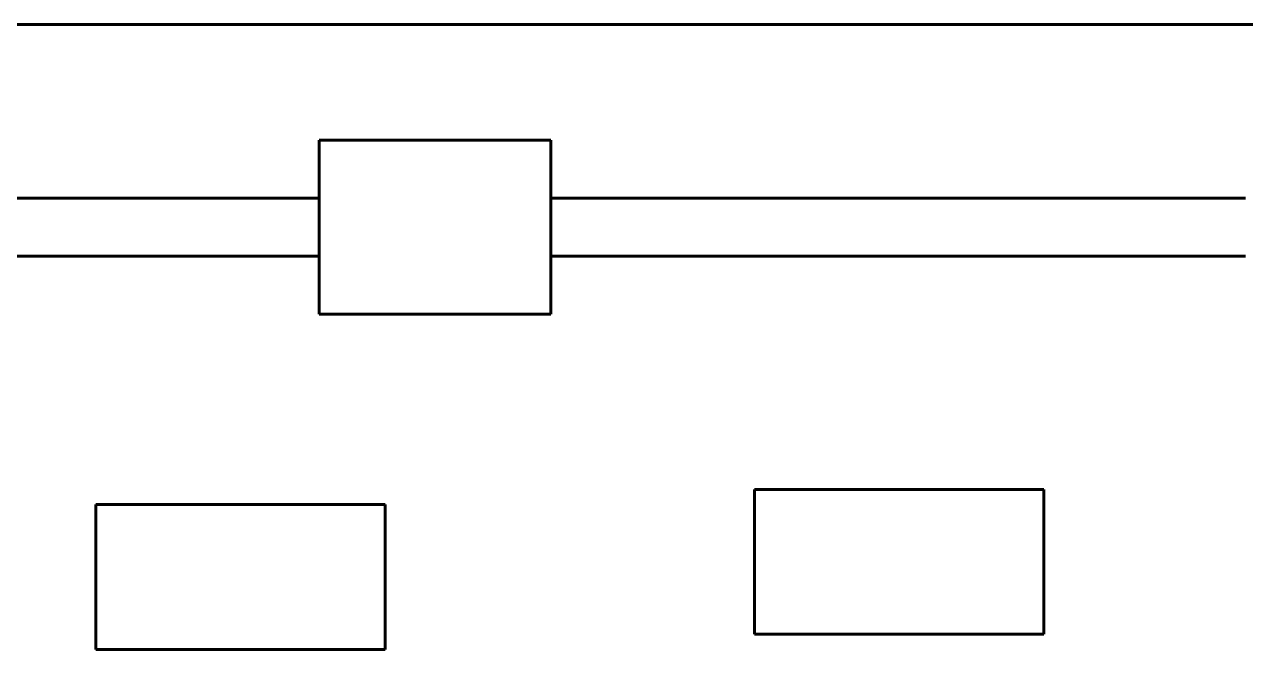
# Model space of a CAD drawing. Extents: x 0 to 297, y 0 to 292.
# Drawn here: x 133.79 to 144.34, y 104.89 to 110.29 of the extents above; entities that cross this region are included whole.
import ezdxf

# ---------------------------------------------------------------- set-up
doc = ezdxf.new("R2010")
doc.units = 0
doc.header["$MEASUREMENT"] = 0
doc.linetypes.add('K5LT_BASIC', pattern=[0])
doc.layers.add('Системный слой', color=7, linetype='Continuous')

# ---------------------------------------------------------------- blocks, each defined once
blk = doc.blocks.new('*U')
at = {"layer": 'Системный слой', "linetype": 'K5LT_BASIC', "lineweight": 60}
for p, q in [((138.338, 109.286), (136.338, 109.286)), ((136.338, 109.286), (136.338, 107.786)), ((138.338, 107.786), (138.338, 109.286)), ((136.338, 107.786), (138.338, 107.786)), ((142.596, 106.274), (140.096, 106.274)), ((140.096, 106.274), (140.096, 105.024)), ((142.596, 105.024), (142.596, 106.274)), ((136.907, 106.142), (134.407, 106.142)), ((134.407, 106.142), (134.407, 104.892)), ((136.907, 104.892), (136.907, 106.142)), ((140.096, 105.024), (142.596, 105.024)), ((134.407, 104.892), (136.907, 104.892))]:
    blk.add_line(p, q, dxfattribs=at)

msp = doc.modelspace()

# ---------------------------------------------------------------- linework, layer by layer
at = {"layer": 'Системный слой', "linetype": 'K5LT_BASIC', "lineweight": 60}
for p, q in [((136.338, 110.286), (90.838, 110.286)), ((218.338, 110.286), (136.338, 110.286)), ((136.338, 109.286), (136.338, 107.786)), ((138.338, 109.286), (136.338, 109.286)), ((136.338, 107.786), (136.338, 109.286)), ((136.338, 109.286), (136.338, 107.786)), ((136.338, 109.286), (138.338, 109.286)), ((138.338, 109.286), (138.338, 107.786)), ((138.338, 109.286), (138.338, 107.786)), ((138.338, 109.286), (138.338, 107.786)), ((136.337, 108.786), (130.338, 108.786)), ((144.337, 108.786), (138.338, 108.786)), ((136.338, 108.286), (130.338, 108.286)), ((144.338, 108.286), (138.338, 108.286)), ((136.338, 107.786), (138.338, 107.786)), ((136.338, 107.786), (138.338, 107.786)), ((138.338, 107.786), (136.338, 107.786)), ((136.338, 107.786), (138.338, 107.786)), ((138.338, 107.786), (136.338, 107.786)), ((137.588, 107.786), (136.838, 107.786)), ((137.588, 107.786), (136.838, 107.786)), ((137.838, 107.786), (138.338, 107.786))]:
    msp.add_line(p, q, dxfattribs=at)

# ---------------------------------------------------------------- block references
at = {"layer": 'Системный слой'}
msp.add_blockref('*U', (0, 0), dxfattribs=at)
msp.add_blockref('*U', (0, 0), dxfattribs=at)
msp.add_blockref('*U', (0, 0), dxfattribs=at)
msp.add_blockref('*U', (0, 0), dxfattribs=at)
msp.add_blockref('*U', (0, 0), dxfattribs=at)
msp.add_blockref('*U', (0, 0), dxfattribs=at)
msp.add_blockref('*U', (0, 0), dxfattribs=at)
msp.add_blockref('*U', (0, 0), dxfattribs=at)
msp.add_blockref('*U', (0, 0), dxfattribs=at)
msp.add_blockref('*U', (0, 0), dxfattribs=at)
msp.add_blockref('*U', (0, 0), dxfattribs=at)
msp.add_blockref('*U', (0, 0), dxfattribs=at)
msp.add_blockref('*U', (0, 0), dxfattribs=at)
msp.add_blockref('*U', (0, 0), dxfattribs=at)
msp.add_blockref('*U', (0, 0), dxfattribs=at)
msp.add_blockref('*U', (0, 0), dxfattribs=at)
msp.add_blockref('*U', (0, 0), dxfattribs=at)
msp.add_blockref('*U', (0, 0), dxfattribs=at)
msp.add_blockref('*U', (0, 0), dxfattribs=at)
msp.add_blockref('*U', (0, 0), dxfattribs=at)
msp.add_blockref('*U', (0, 0), dxfattribs=at)
msp.add_blockref('*U', (0, 0), dxfattribs=at)
msp.add_blockref('*U', (0, 0), dxfattribs=at)
msp.add_blockref('*U', (0, 0), dxfattribs=at)
msp.add_blockref('*U', (0, 0), dxfattribs=at)
msp.add_blockref('*U', (0, 0), dxfattribs=at)
msp.add_blockref('*U', (0, 0), dxfattribs=at)
msp.add_blockref('*U', (0, 0), dxfattribs=at)
msp.add_blockref('*U', (0, 0), dxfattribs=at)
msp.add_blockref('*U', (0, 0), dxfattribs=at)
msp.add_blockref('*U', (0, 0), dxfattribs=at)
msp.add_blockref('*U', (0, 0), dxfattribs=at)
msp.add_blockref('*U', (0, 0), dxfattribs=at)
msp.add_blockref('*U', (0, 0), dxfattribs=at)
msp.add_blockref('*U', (0, 0), dxfattribs=at)
msp.add_blockref('*U', (0, 0), dxfattribs=at)
msp.add_blockref('*U', (0, 0), dxfattribs=at)
msp.add_blockref('*U', (0, 0), dxfattribs=at)
msp.add_blockref('*U', (0, 0), dxfattribs=at)
msp.add_blockref('*U', (0, 0), dxfattribs=at)
msp.add_blockref('*U', (0, 0), dxfattribs=at)
msp.add_blockref('*U', (0, 0), dxfattribs=at)
msp.add_blockref('*U', (0, 0), dxfattribs=at)
msp.add_blockref('*U', (0, 0), dxfattribs=at)
msp.add_blockref('*U', (0, 0), dxfattribs=at)
msp.add_blockref('*U', (0, 0), dxfattribs=at)
msp.add_blockref('*U', (0, 0), dxfattribs=at)
msp.add_blockref('*U', (0, 0), dxfattribs=at)
msp.add_blockref('*U', (0, 0), dxfattribs=at)
msp.add_blockref('*U', (0, 0), dxfattribs=at)
msp.add_blockref('*U', (0, 0), dxfattribs=at)
msp.add_blockref('*U', (0, 0), dxfattribs=at)
msp.add_blockref('*U', (0, 0), dxfattribs=at)
msp.add_blockref('*U', (0, 0), dxfattribs=at)
msp.add_blockref('*U', (0, 0), dxfattribs=at)
msp.add_blockref('*U', (0, 0), dxfattribs=at)
msp.add_blockref('*U', (0, 0), dxfattribs=at)
msp.add_blockref('*U', (0, 0), dxfattribs=at)
msp.add_blockref('*U', (0, 0), dxfattribs=at)
msp.add_blockref('*U', (0, 0), dxfattribs=at)
msp.add_blockref('*U', (0, 0), dxfattribs=at)
msp.add_blockref('*U', (0, 0), dxfattribs=at)
msp.add_blockref('*U', (0, 0), dxfattribs=at)
msp.add_blockref('*U', (0, 0), dxfattribs=at)
msp.add_blockref('*U', (0, 0), dxfattribs=at)
msp.add_blockref('*U', (0, 0), dxfattribs=at)
msp.add_blockref('*U', (0, 0), dxfattribs=at)
msp.add_blockref('*U', (0, 0), dxfattribs=at)
msp.add_blockref('*U', (0, 0), dxfattribs=at)
msp.add_blockref('*U', (0, 0), dxfattribs=at)
msp.add_blockref('*U', (0, 0), dxfattribs=at)
msp.add_blockref('*U', (0, 0), dxfattribs=at)
msp.add_blockref('*U', (0, 0), dxfattribs=at)
msp.add_blockref('*U', (0, 0), dxfattribs=at)
msp.add_blockref('*U', (0, 0), dxfattribs=at)
msp.add_blockref('*U', (0, 0), dxfattribs=at)
msp.add_blockref('*U', (0, 0), dxfattribs=at)
msp.add_blockref('*U', (0, 0), dxfattribs=at)
msp.add_blockref('*U', (0, 0), dxfattribs=at)
msp.add_blockref('*U', (0, 0), dxfattribs=at)
msp.add_blockref('*U', (0, 0), dxfattribs=at)
msp.add_blockref('*U', (0, 0), dxfattribs=at)
msp.add_blockref('*U', (0, 0), dxfattribs=at)
msp.add_blockref('*U', (0, 0), dxfattribs=at)
msp.add_blockref('*U', (0, 0), dxfattribs=at)
msp.add_blockref('*U', (0, 0), dxfattribs=at)
msp.add_blockref('*U', (0, 0), dxfattribs=at)
msp.add_blockref('*U', (0, 0), dxfattribs=at)
msp.add_blockref('*U', (0, 0), dxfattribs=at)
msp.add_blockref('*U', (0, 0), dxfattribs=at)
msp.add_blockref('*U', (0, 0), dxfattribs=at)
msp.add_blockref('*U', (0, 0), dxfattribs=at)
msp.add_blockref('*U', (0, 0), dxfattribs=at)
msp.add_blockref('*U', (0, 0), dxfattribs=at)
msp.add_blockref('*U', (0, 0), dxfattribs=at)
msp.add_blockref('*U', (0, 0), dxfattribs=at)
msp.add_blockref('*U', (0, 0), dxfattribs=at)
msp.add_blockref('*U', (0, 0), dxfattribs=at)
msp.add_blockref('*U', (0, 0), dxfattribs=at)
msp.add_blockref('*U', (0, 0), dxfattribs=at)
msp.add_blockref('*U', (0, 0), dxfattribs=at)
msp.add_blockref('*U', (0, 0), dxfattribs=at)
msp.add_blockref('*U', (0, 0), dxfattribs=at)
msp.add_blockref('*U', (0, 0), dxfattribs=at)
msp.add_blockref('*U', (0, 0), dxfattribs=at)
msp.add_blockref('*U', (0, 0), dxfattribs=at)
msp.add_blockref('*U', (0, 0), dxfattribs=at)
msp.add_blockref('*U', (0, 0), dxfattribs=at)
msp.add_blockref('*U', (0, 0), dxfattribs=at)
msp.add_blockref('*U', (0, 0), dxfattribs=at)
msp.add_blockref('*U', (0, 0), dxfattribs=at)
msp.add_blockref('*U', (0, 0), dxfattribs=at)
msp.add_blockref('*U', (0, 0), dxfattribs=at)
msp.add_blockref('*U', (0, 0), dxfattribs=at)
msp.add_blockref('*U', (0, 0), dxfattribs=at)
msp.add_blockref('*U', (0, 0), dxfattribs=at)
msp.add_blockref('*U', (0, 0), dxfattribs=at)
msp.add_blockref('*U', (0, 0), dxfattribs=at)
msp.add_blockref('*U', (0, 0), dxfattribs=at)
msp.add_blockref('*U', (0, 0), dxfattribs=at)
msp.add_blockref('*U', (0, 0), dxfattribs=at)
msp.add_blockref('*U', (0, 0), dxfattribs=at)
msp.add_blockref('*U', (0, 0), dxfattribs=at)
msp.add_blockref('*U', (0, 0), dxfattribs=at)
msp.add_blockref('*U', (0, 0), dxfattribs=at)
msp.add_blockref('*U', (0, 0), dxfattribs=at)
msp.add_blockref('*U', (0, 0), dxfattribs=at)
msp.add_blockref('*U', (0, 0), dxfattribs=at)
msp.add_blockref('*U', (0, 0), dxfattribs=at)
msp.add_blockref('*U', (0, 0), dxfattribs=at)
msp.add_blockref('*U', (0, 0), dxfattribs=at)
msp.add_blockref('*U', (0, 0), dxfattribs=at)
msp.add_blockref('*U', (0, 0), dxfattribs=at)
msp.add_blockref('*U', (0, 0), dxfattribs=at)
msp.add_blockref('*U', (0, 0), dxfattribs=at)
msp.add_blockref('*U', (0, 0), dxfattribs=at)
msp.add_blockref('*U', (0, 0), dxfattribs=at)
msp.add_blockref('*U', (0, 0), dxfattribs=at)
msp.add_blockref('*U', (0, 0), dxfattribs=at)
msp.add_blockref('*U', (0, 0), dxfattribs=at)
msp.add_blockref('*U', (0, 0), dxfattribs=at)
msp.add_blockref('*U', (0, 0), dxfattribs=at)
msp.add_blockref('*U', (0, 0), dxfattribs=at)
msp.add_blockref('*U', (0, 0), dxfattribs=at)
msp.add_blockref('*U', (0, 0), dxfattribs=at)
msp.add_blockref('*U', (0, 0), dxfattribs=at)
msp.add_blockref('*U', (0, 0), dxfattribs=at)
msp.add_blockref('*U', (0, 0), dxfattribs=at)
msp.add_blockref('*U', (0, 0), dxfattribs=at)
msp.add_blockref('*U', (0, 0), dxfattribs=at)
msp.add_blockref('*U', (0, 0), dxfattribs=at)
msp.add_blockref('*U', (0, 0), dxfattribs=at)
msp.add_blockref('*U', (0, 0), dxfattribs=at)
msp.add_blockref('*U', (0, 0), dxfattribs=at)
msp.add_blockref('*U', (0, 0), dxfattribs=at)
msp.add_blockref('*U', (0, 0), dxfattribs=at)
msp.add_blockref('*U', (0, 0), dxfattribs=at)
msp.add_blockref('*U', (0, 0), dxfattribs=at)
msp.add_blockref('*U', (0, 0), dxfattribs=at)
msp.add_blockref('*U', (0, 0), dxfattribs=at)
msp.add_blockref('*U', (0, 0), dxfattribs=at)
msp.add_blockref('*U', (0, 0), dxfattribs=at)
msp.add_blockref('*U', (0, 0), dxfattribs=at)
msp.add_blockref('*U', (0, 0), dxfattribs=at)
msp.add_blockref('*U', (0, 0), dxfattribs=at)
msp.add_blockref('*U', (0, 0), dxfattribs=at)
msp.add_blockref('*U', (0, 0), dxfattribs=at)
msp.add_blockref('*U', (0, 0), dxfattribs=at)
msp.add_blockref('*U', (0, 0), dxfattribs=at)
msp.add_blockref('*U', (0, 0), dxfattribs=at)
msp.add_blockref('*U', (0, 0), dxfattribs=at)
msp.add_blockref('*U', (0, 0), dxfattribs=at)
msp.add_blockref('*U', (0, 0), dxfattribs=at)
msp.add_blockref('*U', (0, 0), dxfattribs=at)
msp.add_blockref('*U', (0, 0), dxfattribs=at)
msp.add_blockref('*U', (0, 0), dxfattribs=at)
msp.add_blockref('*U', (0, 0), dxfattribs=at)
msp.add_blockref('*U', (0, 0), dxfattribs=at)
msp.add_blockref('*U', (0, 0), dxfattribs=at)
msp.add_blockref('*U', (0, 0), dxfattribs=at)
msp.add_blockref('*U', (0, 0), dxfattribs=at)
msp.add_blockref('*U', (0, 0), dxfattribs=at)
msp.add_blockref('*U', (0, 0), dxfattribs=at)
msp.add_blockref('*U', (0, 0), dxfattribs=at)
msp.add_blockref('*U', (0, 0), dxfattribs=at)
msp.add_blockref('*U', (0, 0), dxfattribs=at)
msp.add_blockref('*U', (0, 0), dxfattribs=at)
msp.add_blockref('*U', (0, 0), dxfattribs=at)
msp.add_blockref('*U', (0, 0), dxfattribs=at)
msp.add_blockref('*U', (0, 0), dxfattribs=at)
msp.add_blockref('*U', (0, 0), dxfattribs=at)
msp.add_blockref('*U', (0, 0), dxfattribs=at)
msp.add_blockref('*U', (0, 0), dxfattribs=at)
msp.add_blockref('*U', (0, 0), dxfattribs=at)
msp.add_blockref('*U', (0, 0), dxfattribs=at)
msp.add_blockref('*U', (0, 0), dxfattribs=at)
msp.add_blockref('*U', (0, 0), dxfattribs=at)
msp.add_blockref('*U', (0, 0), dxfattribs=at)
msp.add_blockref('*U', (0, 0), dxfattribs=at)
msp.add_blockref('*U', (0, 0), dxfattribs=at)
msp.add_blockref('*U', (0, 0), dxfattribs=at)
msp.add_blockref('*U', (0, 0), dxfattribs=at)
msp.add_blockref('*U', (0, 0), dxfattribs=at)
msp.add_blockref('*U', (0, 0), dxfattribs=at)
msp.add_blockref('*U', (0, 0), dxfattribs=at)
msp.add_blockref('*U', (0, 0), dxfattribs=at)
msp.add_blockref('*U', (0, 0), dxfattribs=at)
msp.add_blockref('*U', (0, 0), dxfattribs=at)
msp.add_blockref('*U', (0, 0), dxfattribs=at)
msp.add_blockref('*U', (0, 0), dxfattribs=at)
msp.add_blockref('*U', (0, 0), dxfattribs=at)
msp.add_blockref('*U', (0, 0), dxfattribs=at)
msp.add_blockref('*U', (0, 0), dxfattribs=at)
msp.add_blockref('*U', (0, 0), dxfattribs=at)
msp.add_blockref('*U', (0, 0), dxfattribs=at)
msp.add_blockref('*U', (0, 0), dxfattribs=at)
msp.add_blockref('*U', (0, 0), dxfattribs=at)
msp.add_blockref('*U', (0, 0), dxfattribs=at)
msp.add_blockref('*U', (0, 0), dxfattribs=at)
msp.add_blockref('*U', (0, 0), dxfattribs=at)
msp.add_blockref('*U', (0, 0), dxfattribs=at)
msp.add_blockref('*U', (0, 0), dxfattribs=at)
msp.add_blockref('*U', (0, 0), dxfattribs=at)
msp.add_blockref('*U', (0, 0), dxfattribs=at)
msp.add_blockref('*U', (0, 0), dxfattribs=at)
msp.add_blockref('*U', (0, 0), dxfattribs=at)
msp.add_blockref('*U', (0, 0), dxfattribs=at)
msp.add_blockref('*U', (0, 0), dxfattribs=at)
msp.add_blockref('*U', (0, 0), dxfattribs=at)
msp.add_blockref('*U', (0, 0), dxfattribs=at)
msp.add_blockref('*U', (0, 0), dxfattribs=at)
msp.add_blockref('*U', (0, 0), dxfattribs=at)
msp.add_blockref('*U', (0, 0), dxfattribs=at)
msp.add_blockref('*U', (0, 0), dxfattribs=at)
msp.add_blockref('*U', (0, 0), dxfattribs=at)
msp.add_blockref('*U', (0, 0), dxfattribs=at)
msp.add_blockref('*U', (0, 0), dxfattribs=at)
msp.add_blockref('*U', (0, 0), dxfattribs=at)
msp.add_blockref('*U', (0, 0), dxfattribs=at)
msp.add_blockref('*U', (0, 0), dxfattribs=at)
msp.add_blockref('*U', (0, 0), dxfattribs=at)
msp.add_blockref('*U', (0, 0), dxfattribs=at)
msp.add_blockref('*U', (0, 0), dxfattribs=at)
msp.add_blockref('*U', (0, 0), dxfattribs=at)
msp.add_blockref('*U', (0, 0), dxfattribs=at)
msp.add_blockref('*U', (0, 0), dxfattribs=at)
msp.add_blockref('*U', (0, 0), dxfattribs=at)
msp.add_blockref('*U', (0, 0), dxfattribs=at)
msp.add_blockref('*U', (0, 0), dxfattribs=at)
msp.add_blockref('*U', (0, 0), dxfattribs=at)
msp.add_blockref('*U', (0, 0), dxfattribs=at)
msp.add_blockref('*U', (0, 0), dxfattribs=at)
msp.add_blockref('*U', (0, 0), dxfattribs=at)
msp.add_blockref('*U', (0, 0), dxfattribs=at)
msp.add_blockref('*U', (0, 0), dxfattribs=at)
msp.add_blockref('*U', (0, 0), dxfattribs=at)
msp.add_blockref('*U', (0, 0), dxfattribs=at)
msp.add_blockref('*U', (0, 0), dxfattribs=at)
msp.add_blockref('*U', (0, 0), dxfattribs=at)
msp.add_blockref('*U', (0, 0), dxfattribs=at)
msp.add_blockref('*U', (0, 0), dxfattribs=at)
msp.add_blockref('*U', (0, 0), dxfattribs=at)
msp.add_blockref('*U', (0, 0), dxfattribs=at)
msp.add_blockref('*U', (0, 0), dxfattribs=at)
msp.add_blockref('*U', (0, 0), dxfattribs=at)
msp.add_blockref('*U', (0, 0), dxfattribs=at)
msp.add_blockref('*U', (0, 0), dxfattribs=at)
msp.add_blockref('*U', (0, 0), dxfattribs=at)
msp.add_blockref('*U', (0, 0), dxfattribs=at)
msp.add_blockref('*U', (0, 0), dxfattribs=at)
msp.add_blockref('*U', (0, 0), dxfattribs=at)
msp.add_blockref('*U', (0, 0), dxfattribs=at)
msp.add_blockref('*U', (0, 0), dxfattribs=at)
msp.add_blockref('*U', (0, 0), dxfattribs=at)
msp.add_blockref('*U', (0, 0), dxfattribs=at)
msp.add_blockref('*U', (0, 0), dxfattribs=at)
msp.add_blockref('*U', (0, 0), dxfattribs=at)
msp.add_blockref('*U', (0, 0), dxfattribs=at)
msp.add_blockref('*U', (0, 0), dxfattribs=at)
msp.add_blockref('*U', (0, 0), dxfattribs=at)
msp.add_blockref('*U', (0, 0), dxfattribs=at)
msp.add_blockref('*U', (0, 0), dxfattribs=at)
msp.add_blockref('*U', (0, 0), dxfattribs=at)
msp.add_blockref('*U', (0, 0), dxfattribs=at)
msp.add_blockref('*U', (0, 0), dxfattribs=at)
msp.add_blockref('*U', (0, 0), dxfattribs=at)
msp.add_blockref('*U', (0, 0), dxfattribs=at)
msp.add_blockref('*U', (0, 0), dxfattribs=at)
msp.add_blockref('*U', (0, 0), dxfattribs=at)
msp.add_blockref('*U', (0, 0), dxfattribs=at)
msp.add_blockref('*U', (0, 0), dxfattribs=at)
msp.add_blockref('*U', (0, 0), dxfattribs=at)
msp.add_blockref('*U', (0, 0), dxfattribs=at)
msp.add_blockref('*U', (0, 0), dxfattribs=at)
msp.add_blockref('*U', (0, 0), dxfattribs=at)
msp.add_blockref('*U', (0, 0), dxfattribs=at)
msp.add_blockref('*U', (0, 0), dxfattribs=at)
msp.add_blockref('*U', (0, 0), dxfattribs=at)
msp.add_blockref('*U', (0, 0), dxfattribs=at)
msp.add_blockref('*U', (0, 0), dxfattribs=at)
msp.add_blockref('*U', (0, 0), dxfattribs=at)
msp.add_blockref('*U', (0, 0), dxfattribs=at)
msp.add_blockref('*U', (0, 0), dxfattribs=at)
msp.add_blockref('*U', (0, 0), dxfattribs=at)
msp.add_blockref('*U', (0, 0), dxfattribs=at)
msp.add_blockref('*U', (0, 0), dxfattribs=at)
msp.add_blockref('*U', (0, 0), dxfattribs=at)
msp.add_blockref('*U', (0, 0), dxfattribs=at)
msp.add_blockref('*U', (0, 0), dxfattribs=at)
msp.add_blockref('*U', (0, 0), dxfattribs=at)
msp.add_blockref('*U', (0, 0), dxfattribs=at)
msp.add_blockref('*U', (0, 0), dxfattribs=at)
msp.add_blockref('*U', (0, 0), dxfattribs=at)
msp.add_blockref('*U', (0, 0), dxfattribs=at)
msp.add_blockref('*U', (0, 0), dxfattribs=at)
msp.add_blockref('*U', (0, 0), dxfattribs=at)
msp.add_blockref('*U', (0, 0), dxfattribs=at)
msp.add_blockref('*U', (0, 0), dxfattribs=at)
msp.add_blockref('*U', (0, 0), dxfattribs=at)
msp.add_blockref('*U', (0, 0), dxfattribs=at)
msp.add_blockref('*U', (0, 0), dxfattribs=at)
msp.add_blockref('*U', (0, 0), dxfattribs=at)
msp.add_blockref('*U', (0, 0), dxfattribs=at)
msp.add_blockref('*U', (0, 0), dxfattribs=at)
msp.add_blockref('*U', (0, 0), dxfattribs=at)
msp.add_blockref('*U', (0, 0), dxfattribs=at)
msp.add_blockref('*U', (0, 0), dxfattribs=at)
msp.add_blockref('*U', (0, 0), dxfattribs=at)
msp.add_blockref('*U', (0, 0), dxfattribs=at)
msp.add_blockref('*U', (0, 0), dxfattribs=at)
msp.add_blockref('*U', (0, 0), dxfattribs=at)
msp.add_blockref('*U', (0, 0), dxfattribs=at)
msp.add_blockref('*U', (0, 0), dxfattribs=at)
msp.add_blockref('*U', (0, 0), dxfattribs=at)
msp.add_blockref('*U', (0, 0), dxfattribs=at)
msp.add_blockref('*U', (0, 0), dxfattribs=at)
msp.add_blockref('*U', (0, 0), dxfattribs=at)
msp.add_blockref('*U', (0, 0), dxfattribs=at)
msp.add_blockref('*U', (0, 0), dxfattribs=at)
msp.add_blockref('*U', (0, 0), dxfattribs=at)
msp.add_blockref('*U', (0, 0), dxfattribs=at)
msp.add_blockref('*U', (0, 0), dxfattribs=at)
msp.add_blockref('*U', (0, 0), dxfattribs=at)
msp.add_blockref('*U', (0, 0), dxfattribs=at)
msp.add_blockref('*U', (0, 0), dxfattribs=at)
msp.add_blockref('*U', (0, 0), dxfattribs=at)
msp.add_blockref('*U', (0, 0), dxfattribs=at)
msp.add_blockref('*U', (0, 0), dxfattribs=at)
msp.add_blockref('*U', (0, 0), dxfattribs=at)
msp.add_blockref('*U', (0, 0), dxfattribs=at)
msp.add_blockref('*U', (0, 0), dxfattribs=at)
msp.add_blockref('*U', (0, 0), dxfattribs=at)
msp.add_blockref('*U', (0, 0), dxfattribs=at)
msp.add_blockref('*U', (0, 0), dxfattribs=at)
msp.add_blockref('*U', (0, 0), dxfattribs=at)
msp.add_blockref('*U', (0, 0), dxfattribs=at)
msp.add_blockref('*U', (0, 0), dxfattribs=at)
msp.add_blockref('*U', (0, 0), dxfattribs=at)
msp.add_blockref('*U', (0, 0), dxfattribs=at)
msp.add_blockref('*U', (0, 0), dxfattribs=at)
msp.add_blockref('*U', (0, 0), dxfattribs=at)
msp.add_blockref('*U', (0, 0), dxfattribs=at)
msp.add_blockref('*U', (0, 0), dxfattribs=at)
msp.add_blockref('*U', (0, 0), dxfattribs=at)
msp.add_blockref('*U', (0, 0), dxfattribs=at)
msp.add_blockref('*U', (0, 0), dxfattribs=at)
msp.add_blockref('*U', (0, 0), dxfattribs=at)
msp.add_blockref('*U', (0, 0), dxfattribs=at)
msp.add_blockref('*U', (0, 0), dxfattribs=at)
msp.add_blockref('*U', (0, 0), dxfattribs=at)
msp.add_blockref('*U', (0, 0), dxfattribs=at)
msp.add_blockref('*U', (0, 0), dxfattribs=at)
msp.add_blockref('*U', (0, 0), dxfattribs=at)
msp.add_blockref('*U', (0, 0), dxfattribs=at)
msp.add_blockref('*U', (0, 0), dxfattribs=at)
msp.add_blockref('*U', (0, 0), dxfattribs=at)
msp.add_blockref('*U', (0, 0), dxfattribs=at)
msp.add_blockref('*U', (0, 0), dxfattribs=at)
msp.add_blockref('*U', (0, 0), dxfattribs=at)
msp.add_blockref('*U', (0, 0), dxfattribs=at)
msp.add_blockref('*U', (0, 0), dxfattribs=at)
msp.add_blockref('*U', (0, 0), dxfattribs=at)
msp.add_blockref('*U', (0, 0), dxfattribs=at)
msp.add_blockref('*U', (0, 0), dxfattribs=at)
msp.add_blockref('*U', (0, 0), dxfattribs=at)
msp.add_blockref('*U', (0, 0), dxfattribs=at)
msp.add_blockref('*U', (0, 0), dxfattribs=at)
msp.add_blockref('*U', (0, 0), dxfattribs=at)
msp.add_blockref('*U', (0, 0), dxfattribs=at)
msp.add_blockref('*U', (0, 0), dxfattribs=at)
msp.add_blockref('*U', (0, 0), dxfattribs=at)
msp.add_blockref('*U', (0, 0), dxfattribs=at)
msp.add_blockref('*U', (0, 0), dxfattribs=at)
msp.add_blockref('*U', (0, 0), dxfattribs=at)
msp.add_blockref('*U', (0, 0), dxfattribs=at)
msp.add_blockref('*U', (0, 0), dxfattribs=at)
msp.add_blockref('*U', (0, 0), dxfattribs=at)
msp.add_blockref('*U', (0, 0), dxfattribs=at)
msp.add_blockref('*U', (0, 0), dxfattribs=at)
msp.add_blockref('*U', (0, 0), dxfattribs=at)
msp.add_blockref('*U', (0, 0), dxfattribs=at)
msp.add_blockref('*U', (0, 0), dxfattribs=at)
msp.add_blockref('*U', (0, 0), dxfattribs=at)
msp.add_blockref('*U', (0, 0), dxfattribs=at)
msp.add_blockref('*U', (0, 0), dxfattribs=at)
msp.add_blockref('*U', (0, 0), dxfattribs=at)
msp.add_blockref('*U', (0, 0), dxfattribs=at)
msp.add_blockref('*U', (0, 0), dxfattribs=at)
msp.add_blockref('*U', (0, 0), dxfattribs=at)
msp.add_blockref('*U', (0, 0), dxfattribs=at)
msp.add_blockref('*U', (0, 0), dxfattribs=at)
msp.add_blockref('*U', (0, 0), dxfattribs=at)
msp.add_blockref('*U', (0, 0), dxfattribs=at)
msp.add_blockref('*U', (0, 0), dxfattribs=at)
msp.add_blockref('*U', (0, 0), dxfattribs=at)
msp.add_blockref('*U', (0, 0), dxfattribs=at)
msp.add_blockref('*U', (0, 0), dxfattribs=at)
msp.add_blockref('*U', (0, 0), dxfattribs=at)
msp.add_blockref('*U', (0, 0), dxfattribs=at)
msp.add_blockref('*U', (0, 0), dxfattribs=at)
msp.add_blockref('*U', (0, 0), dxfattribs=at)

doc.saveas('drawing.dxf')
